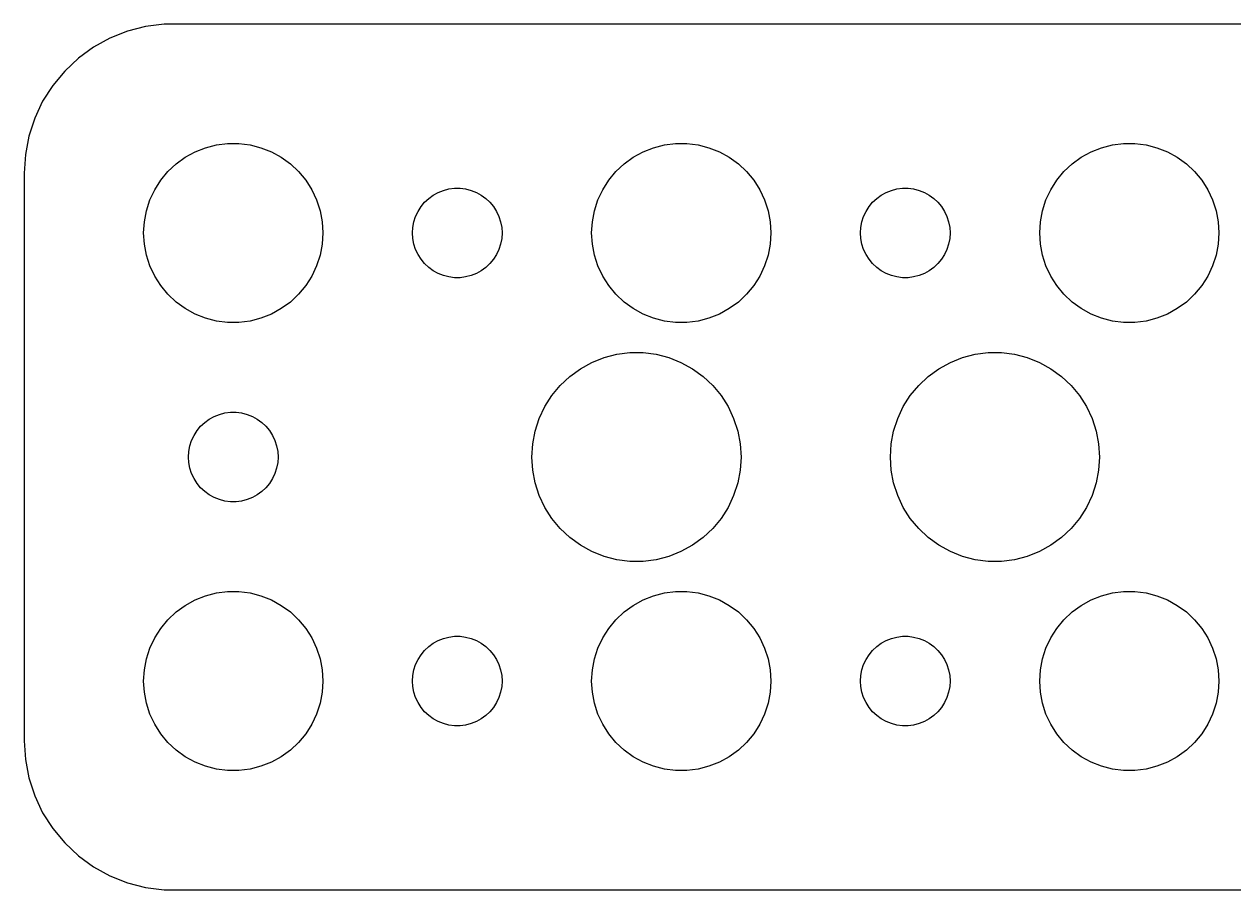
# Model space of a CAD drawing. Header units: metres. Extents: x -44.5 to 44.5, y 24.5 to 53.5.
# Drawn here: x -44.5 to -4, y 24.51 to 53.49 of the extents above; entities that cross this region are included whole.
import ezdxf

# ---------------------------------------------------------------- set-up
doc = ezdxf.new("R2010")
doc.units = ezdxf.units.M

msp = doc.modelspace()

# ---------------------------------------------------------------- linework, layer by layer
for p, q in [((-39.8139, 53.4901), (-40.4369, 53.4114)), ((39.8139, 53.4901), (-39.8139, 53.4901)), ((-41.0451, 53.2553), (-41.6289, 53.0241)), ((-40.4369, 53.4114), (-41.0451, 53.2553)), ((-42.1791, 52.7216), (-42.6871, 52.3526)), ((-41.6289, 53.0241), (-42.1791, 52.7216)), ((-42.6871, 52.3526), (-43.1448, 51.9227)), ((-43.1448, 51.9227), (-43.5451, 51.4389)), ((-43.5451, 51.4389), (-43.8815, 50.9088)), ((-43.8815, 50.9088), (-44.1489, 50.3406)), ((-44.1489, 50.3406), (-44.3429, 49.7434)), ((-44.3429, 49.7434), (-44.4606, 49.1267)), ((-38.427, 49.3532), (-38.0621, 49.4469)), ((-38.0621, 49.4469), (-37.6884, 49.4941)), ((-37.6884, 49.4941), (-37.3116, 49.4941)), ((-37.3116, 49.4941), (-36.9379, 49.4469)), ((-36.9379, 49.4469), (-36.5729, 49.3532)), ((-23.427, 49.3532), (-23.0621, 49.4469)), ((-23.0621, 49.4469), (-22.6884, 49.4941)), ((-22.6884, 49.4941), (-22.3116, 49.4941)), ((-22.3116, 49.4941), (-21.9379, 49.4469)), ((-21.9379, 49.4469), (-21.5729, 49.3532)), ((-8.42705, 49.3532), (-8.06213, 49.4469)), ((-8.06213, 49.4469), (-7.68837, 49.4941)), ((-7.68837, 49.4941), (-7.31161, 49.4941)), ((-7.31161, 49.4941), (-6.93785, 49.4469)), ((-6.93785, 49.4469), (-6.57294, 49.3532)), ((-44.4606, 49.1267), (-44.5, 48.5)), ((-39.4123, 48.8115), (-39.1075, 49.033)), ((-39.1075, 49.033), (-38.7773, 49.2145)), ((-38.7773, 49.2145), (-38.427, 49.3532)), ((-36.5729, 49.3532), (-36.2227, 49.2145)), ((-36.2227, 49.2145), (-35.8925, 49.033)), ((-35.8925, 49.033), (-35.5877, 48.8115)), ((-24.4123, 48.8115), (-24.1075, 49.033)), ((-24.1075, 49.033), (-23.7773, 49.2145)), ((-23.7773, 49.2145), (-23.427, 49.3532)), ((-21.5729, 49.3532), (-21.2227, 49.2145)), ((-21.2227, 49.2145), (-20.8925, 49.033)), ((-20.8925, 49.033), (-20.5877, 48.8115)), ((-9.41226, 48.8115), (-9.10747, 49.033)), ((-9.10747, 49.033), (-8.77733, 49.2145)), ((-8.77733, 49.2145), (-8.42705, 49.3532)), ((-6.57294, 49.3532), (-6.22266, 49.2145)), ((-6.22266, 49.2145), (-5.89252, 49.033)), ((-5.89252, 49.033), (-5.58772, 48.8115)), ((-39.6869, 48.5536), (-39.4123, 48.8115)), ((-35.5877, 48.8115), (-35.3131, 48.5536)), ((-24.6869, 48.5536), (-24.4123, 48.8115)), ((-20.5877, 48.8115), (-20.3131, 48.5536)), ((-9.6869, 48.5536), (-9.41226, 48.8115)), ((-5.58772, 48.8115), (-5.31308, 48.5536)), ((-44.5, 48.5), (-44.5, 29.5)), ((-40.1289, 47.9453), (-39.927, 48.2634)), ((-39.927, 48.2634), (-39.6869, 48.5536)), ((-35.3131, 48.5536), (-35.0729, 48.2634)), ((-35.0729, 48.2634), (-34.8711, 47.9453)), ((-25.1289, 47.9453), (-24.927, 48.2634)), ((-24.927, 48.2634), (-24.6869, 48.5536)), ((-20.3131, 48.5536), (-20.0729, 48.2634)), ((-20.0729, 48.2634), (-19.8711, 47.9453)), ((-10.1289, 47.9453), (-9.92705, 48.2634)), ((-9.92705, 48.2634), (-9.6869, 48.5536)), ((-5.31308, 48.5536), (-5.07294, 48.2634)), ((-5.07294, 48.2634), (-4.87108, 47.9453)), ((-40.2893, 47.6044), (-40.1289, 47.9453)), ((-34.8711, 47.9453), (-34.7107, 47.6044)), ((-30.8037, 47.7665), (-30.6387, 47.8572)), ((-30.6387, 47.8572), (-30.4635, 47.9266)), ((-30.4635, 47.9266), (-30.2811, 47.9734)), ((-30.2811, 47.9734), (-30.0942, 47.997)), ((-30.0942, 47.997), (-29.9058, 47.997)), ((-29.9058, 47.997), (-29.7189, 47.9734)), ((-29.7189, 47.9734), (-29.5365, 47.9266)), ((-29.5365, 47.9266), (-29.3613, 47.8572)), ((-29.3613, 47.8572), (-29.1963, 47.7665)), ((-25.2893, 47.6044), (-25.1289, 47.9453)), ((-19.8711, 47.9453), (-19.7107, 47.6044)), ((-15.8037, 47.7665), (-15.6387, 47.8572)), ((-15.6387, 47.8572), (-15.4635, 47.9266)), ((-15.4635, 47.9266), (-15.2811, 47.9734)), ((-15.2811, 47.9734), (-15.0942, 47.997)), ((-15.0942, 47.997), (-14.9058, 47.997)), ((-14.9058, 47.997), (-14.7189, 47.9734)), ((-14.7189, 47.9734), (-14.5365, 47.9266)), ((-14.5365, 47.9266), (-14.3613, 47.8572)), ((-14.3613, 47.8572), (-14.1963, 47.7665)), ((-10.2893, 47.6044), (-10.1289, 47.9453)), ((-4.87108, 47.9453), (-4.71066, 47.6044)), ((-40.4057, 47.2461), (-40.2893, 47.6044)), ((-34.7107, 47.6044), (-34.5942, 47.2461)), ((-31.2135, 47.3817), (-31.0934, 47.5268)), ((-31.0934, 47.5268), (-30.9561, 47.6558)), ((-30.9561, 47.6558), (-30.8037, 47.7665)), ((-29.1963, 47.7665), (-29.0439, 47.6558)), ((-29.0439, 47.6558), (-28.9065, 47.5268)), ((-28.9065, 47.5268), (-28.7865, 47.3817)), ((-25.4057, 47.2461), (-25.2893, 47.6044)), ((-19.7107, 47.6044), (-19.5942, 47.2461)), ((-16.2135, 47.3817), (-16.0934, 47.5268)), ((-16.0934, 47.5268), (-15.9561, 47.6558)), ((-15.9561, 47.6558), (-15.8037, 47.7665)), ((-14.1963, 47.7665), (-14.0439, 47.6558)), ((-14.0439, 47.6558), (-13.9065, 47.5268)), ((-13.9065, 47.5268), (-13.7865, 47.3817)), ((-10.4057, 47.2461), (-10.2893, 47.6044)), ((-4.71066, 47.6044), (-4.59424, 47.2461)), ((-40.4763, 46.876), (-40.4057, 47.2461)), ((-34.5942, 47.2461), (-34.5237, 46.876)), ((-31.4529, 46.873), (-31.3947, 47.0522)), ((-31.3947, 47.0522), (-31.3145, 47.2226)), ((-31.3145, 47.2226), (-31.2135, 47.3817)), ((-28.7865, 47.3817), (-28.6855, 47.2226)), ((-28.6855, 47.2226), (-28.6053, 47.0522)), ((-28.6053, 47.0522), (-28.5471, 46.873)), ((-25.4763, 46.876), (-25.4057, 47.2461)), ((-19.5942, 47.2461), (-19.5237, 46.876)), ((-16.4529, 46.873), (-16.3947, 47.0522)), ((-16.3947, 47.0522), (-16.3145, 47.2226)), ((-16.3145, 47.2226), (-16.2135, 47.3817)), ((-13.7865, 47.3817), (-13.6855, 47.2226)), ((-13.6855, 47.2226), (-13.6053, 47.0522)), ((-13.6053, 47.0522), (-13.5471, 46.873)), ((-10.4763, 46.876), (-10.4057, 47.2461)), ((-4.59424, 47.2461), (-4.52365, 46.876)), ((-40.5, 46.5), (-40.4763, 46.876)), ((-34.5237, 46.876), (-34.5, 46.5)), ((-31.5, 46.5), (-31.4882, 46.688)), ((-31.4882, 46.688), (-31.4529, 46.873)), ((-28.5471, 46.873), (-28.5118, 46.688)), ((-28.5118, 46.688), (-28.5, 46.5)), ((-25.5, 46.5), (-25.4763, 46.876)), ((-19.5237, 46.876), (-19.5, 46.5)), ((-16.5, 46.5), (-16.4882, 46.688)), ((-16.4882, 46.688), (-16.4529, 46.873)), ((-13.5471, 46.873), (-13.5118, 46.688)), ((-13.5118, 46.688), (-13.5, 46.5)), ((-10.5, 46.5), (-10.4763, 46.876)), ((-4.52365, 46.876), (-4.5, 46.5)), ((-40.4763, 46.124), (-40.5, 46.5)), ((-34.5, 46.5), (-34.5237, 46.124)), ((-31.4882, 46.312), (-31.5, 46.5)), ((-31.4529, 46.127), (-31.4882, 46.312)), ((-28.5118, 46.312), (-28.5471, 46.127)), ((-28.5, 46.5), (-28.5118, 46.312)), ((-25.4763, 46.124), (-25.5, 46.5)), ((-19.5, 46.5), (-19.5237, 46.124)), ((-16.4882, 46.312), (-16.5, 46.5)), ((-16.4529, 46.127), (-16.4882, 46.312)), ((-13.5118, 46.312), (-13.5471, 46.127)), ((-13.5, 46.5), (-13.5118, 46.312)), ((-10.4763, 46.124), (-10.5, 46.5)), ((-4.5, 46.5), (-4.52365, 46.124)), ((-40.4057, 45.7539), (-40.4763, 46.124)), ((-34.5237, 46.124), (-34.5942, 45.7539)), ((-31.3947, 45.9478), (-31.4529, 46.127)), ((-31.3145, 45.7774), (-31.3947, 45.9478)), ((-31.2135, 45.6183), (-31.3145, 45.7774)), ((-28.6855, 45.7774), (-28.7865, 45.6183)), ((-28.6053, 45.9478), (-28.6855, 45.7774)), ((-28.5471, 46.127), (-28.6053, 45.9478)), ((-25.4057, 45.7539), (-25.4763, 46.124)), ((-19.5237, 46.124), (-19.5942, 45.7539)), ((-16.3947, 45.9478), (-16.4529, 46.127)), ((-16.3145, 45.7774), (-16.3947, 45.9478)), ((-16.2135, 45.6183), (-16.3145, 45.7774)), ((-13.6855, 45.7774), (-13.7865, 45.6183)), ((-13.6053, 45.9478), (-13.6855, 45.7774)), ((-13.5471, 46.127), (-13.6053, 45.9478)), ((-10.4057, 45.7539), (-10.4763, 46.124)), ((-4.52365, 46.124), (-4.59424, 45.7539)), ((-40.2893, 45.3956), (-40.4057, 45.7539)), ((-40.1289, 45.0547), (-40.2893, 45.3956)), ((-34.7107, 45.3956), (-34.8711, 45.0547)), ((-34.5942, 45.7539), (-34.7107, 45.3956)), ((-31.0934, 45.4732), (-31.2135, 45.6183)), ((-30.9561, 45.3442), (-31.0934, 45.4732)), ((-28.9065, 45.4732), (-29.0439, 45.3442)), ((-28.7865, 45.6183), (-28.9065, 45.4732)), ((-25.2893, 45.3956), (-25.4057, 45.7539)), ((-25.1289, 45.0547), (-25.2893, 45.3956)), ((-19.7107, 45.3956), (-19.8711, 45.0547)), ((-19.5942, 45.7539), (-19.7107, 45.3956)), ((-16.0934, 45.4732), (-16.2135, 45.6183)), ((-15.9561, 45.3442), (-16.0934, 45.4732)), ((-13.9065, 45.4732), (-14.0439, 45.3442)), ((-13.7865, 45.6183), (-13.9065, 45.4732)), ((-10.2893, 45.3956), (-10.4057, 45.7539)), ((-10.1289, 45.0547), (-10.2893, 45.3956)), ((-4.71066, 45.3956), (-4.87108, 45.0547)), ((-4.59424, 45.7539), (-4.71066, 45.3956)), ((-39.927, 44.7366), (-40.1289, 45.0547)), ((-34.8711, 45.0547), (-35.0729, 44.7366)), ((-30.8037, 45.2335), (-30.9561, 45.3442)), ((-30.6387, 45.1427), (-30.8037, 45.2335)), ((-30.4635, 45.0734), (-30.6387, 45.1427)), ((-30.2811, 45.0266), (-30.4635, 45.0734)), ((-30.0942, 45.0029), (-30.2811, 45.0266)), ((-29.9058, 45.0029), (-30.0942, 45.0029)), ((-29.7189, 45.0266), (-29.9058, 45.0029)), ((-29.5365, 45.0734), (-29.7189, 45.0266)), ((-29.3613, 45.1427), (-29.5365, 45.0734)), ((-29.1963, 45.2335), (-29.3613, 45.1427)), ((-29.0439, 45.3442), (-29.1963, 45.2335)), ((-24.927, 44.7366), (-25.1289, 45.0547)), ((-19.8711, 45.0547), (-20.0729, 44.7366)), ((-15.8037, 45.2335), (-15.9561, 45.3442)), ((-15.6387, 45.1427), (-15.8037, 45.2335)), ((-15.4635, 45.0734), (-15.6387, 45.1427)), ((-15.2811, 45.0266), (-15.4635, 45.0734)), ((-15.0942, 45.0029), (-15.2811, 45.0266)), ((-14.9058, 45.0029), (-15.0942, 45.0029)), ((-14.7189, 45.0266), (-14.9058, 45.0029)), ((-14.5365, 45.0734), (-14.7189, 45.0266)), ((-14.3613, 45.1427), (-14.5365, 45.0734)), ((-14.1963, 45.2335), (-14.3613, 45.1427)), ((-14.0439, 45.3442), (-14.1963, 45.2335)), ((-9.92705, 44.7366), (-10.1289, 45.0547)), ((-4.87108, 45.0547), (-5.07294, 44.7366)), ((-39.6869, 44.4464), (-39.927, 44.7366)), ((-35.0729, 44.7366), (-35.3131, 44.4464)), ((-24.6869, 44.4464), (-24.927, 44.7366)), ((-20.0729, 44.7366), (-20.3131, 44.4464)), ((-9.6869, 44.4464), (-9.92705, 44.7366)), ((-5.07294, 44.7366), (-5.31308, 44.4464)), ((-39.4123, 44.1884), (-39.6869, 44.4464)), ((-39.1075, 43.967), (-39.4123, 44.1884)), ((-35.5877, 44.1884), (-35.8925, 43.967)), ((-35.3131, 44.4464), (-35.5877, 44.1884)), ((-24.4123, 44.1884), (-24.6869, 44.4464)), ((-24.1075, 43.967), (-24.4123, 44.1884)), ((-20.5877, 44.1884), (-20.8925, 43.967)), ((-20.3131, 44.4464), (-20.5877, 44.1884)), ((-9.41226, 44.1884), (-9.6869, 44.4464)), ((-9.10747, 43.967), (-9.41226, 44.1884)), ((-5.58772, 44.1884), (-5.89252, 43.967)), ((-5.31308, 44.4464), (-5.58772, 44.1884)), ((-38.7773, 43.7855), (-39.1075, 43.967)), ((-38.427, 43.6468), (-38.7773, 43.7855)), ((-36.2227, 43.7855), (-36.5729, 43.6468)), ((-35.8925, 43.967), (-36.2227, 43.7855)), ((-23.7773, 43.7855), (-24.1075, 43.967)), ((-23.427, 43.6468), (-23.7773, 43.7855)), ((-21.2227, 43.7855), (-21.5729, 43.6468)), ((-20.8925, 43.967), (-21.2227, 43.7855)), ((-8.77733, 43.7855), (-9.10747, 43.967)), ((-8.42705, 43.6468), (-8.77733, 43.7855)), ((-6.22266, 43.7855), (-6.57294, 43.6468)), ((-5.89252, 43.967), (-6.22266, 43.7855)), ((-38.0621, 43.5531), (-38.427, 43.6468)), ((-37.6884, 43.5059), (-38.0621, 43.5531)), ((-37.3116, 43.5059), (-37.6884, 43.5059)), ((-36.9379, 43.5531), (-37.3116, 43.5059)), ((-36.5729, 43.6468), (-36.9379, 43.5531)), ((-23.0621, 43.5531), (-23.427, 43.6468)), ((-22.6884, 43.5059), (-23.0621, 43.5531)), ((-22.3116, 43.5059), (-22.6884, 43.5059)), ((-21.9379, 43.5531), (-22.3116, 43.5059)), ((-21.5729, 43.6468), (-21.9379, 43.5531)), ((-8.06213, 43.5531), (-8.42705, 43.6468)), ((-7.68837, 43.5059), (-8.06213, 43.5531)), ((-7.31161, 43.5059), (-7.68837, 43.5059)), ((-6.93785, 43.5531), (-7.31161, 43.5059)), ((-6.57294, 43.6468), (-6.93785, 43.5531)), ((-25.8754, 41.9551), (-25.4902, 42.1669)), ((-25.4902, 42.1669), (-25.0816, 42.3287)), ((-25.0816, 42.3287), (-24.6558, 42.438)), ((-24.6558, 42.438), (-24.2198, 42.4931)), ((-24.2198, 42.4931), (-23.7802, 42.4931)), ((-23.7802, 42.4931), (-23.3442, 42.438)), ((-23.3442, 42.438), (-22.9184, 42.3287)), ((-22.9184, 42.3287), (-22.5098, 42.1669)), ((-22.5098, 42.1669), (-22.1246, 41.9551)), ((-13.8754, 41.9551), (-13.4902, 42.1669)), ((-13.4902, 42.1669), (-13.0816, 42.3287)), ((-13.0816, 42.3287), (-12.6558, 42.438)), ((-12.6558, 42.438), (-12.2198, 42.4931)), ((-12.2198, 42.4931), (-11.7802, 42.4931)), ((-11.7802, 42.4931), (-11.3442, 42.438)), ((-11.3442, 42.438), (-10.9184, 42.3287)), ((-10.9184, 42.3287), (-10.5098, 42.1669)), ((-10.5098, 42.1669), (-10.1246, 41.9551)), ((-26.231, 41.6968), (-25.8754, 41.9551)), ((-22.1246, 41.9551), (-21.769, 41.6968)), ((-14.231, 41.6968), (-13.8754, 41.9551)), ((-10.1246, 41.9551), (-9.76901, 41.6968)), ((-26.8316, 41.0572), (-26.5514, 41.3959)), ((-26.5514, 41.3959), (-26.231, 41.6968)), ((-21.769, 41.6968), (-21.4486, 41.3959)), ((-21.4486, 41.3959), (-21.1684, 41.0572)), ((-14.8316, 41.0572), (-14.5514, 41.3959)), ((-14.5514, 41.3959), (-14.231, 41.6968)), ((-9.76901, 41.6968), (-9.44861, 41.3959)), ((-9.44861, 41.3959), (-9.16843, 41.0572)), ((-27.0671, 40.6861), (-26.8316, 41.0572)), ((-21.1684, 41.0572), (-20.9329, 40.6861)), ((-15.0671, 40.6861), (-14.8316, 41.0572)), ((-9.16843, 41.0572), (-8.93292, 40.6861)), ((-27.2542, 40.2884), (-27.0671, 40.6861)), ((-20.9329, 40.6861), (-20.7458, 40.2884)), ((-15.2542, 40.2884), (-15.0671, 40.6861)), ((-8.93292, 40.6861), (-8.74577, 40.2884)), ((-38.5934, 40.0268), (-38.4561, 40.1558)), ((-38.4561, 40.1558), (-38.3037, 40.2665)), ((-38.3037, 40.2665), (-38.1387, 40.3572)), ((-38.1387, 40.3572), (-37.9635, 40.4266)), ((-37.9635, 40.4266), (-37.7811, 40.4734)), ((-37.7811, 40.4734), (-37.5942, 40.497)), ((-37.5942, 40.497), (-37.4058, 40.497)), ((-37.4058, 40.497), (-37.2189, 40.4734)), ((-37.2189, 40.4734), (-37.0365, 40.4266)), ((-37.0365, 40.4266), (-36.8613, 40.3572)), ((-36.8613, 40.3572), (-36.6963, 40.2665)), ((-36.6963, 40.2665), (-36.5439, 40.1558)), ((-36.5439, 40.1558), (-36.4065, 40.0268)), ((-27.39, 39.8704), (-27.2542, 40.2884)), ((-20.7458, 40.2884), (-20.61, 39.8704)), ((-15.39, 39.8704), (-15.2542, 40.2884)), ((-8.74577, 40.2884), (-8.60995, 39.8704)), ((-38.8947, 39.5522), (-38.8145, 39.7226)), ((-38.8145, 39.7226), (-38.7135, 39.8817)), ((-38.7135, 39.8817), (-38.5934, 40.0268)), ((-36.4065, 40.0268), (-36.2865, 39.8817)), ((-36.2865, 39.8817), (-36.1855, 39.7226)), ((-36.1855, 39.7226), (-36.1053, 39.5522)), ((-27.4724, 39.4387), (-27.39, 39.8704)), ((-20.61, 39.8704), (-20.5276, 39.4387)), ((-15.4724, 39.4387), (-15.39, 39.8704)), ((-8.60995, 39.8704), (-8.52759, 39.4387)), ((-38.9882, 39.188), (-38.9529, 39.373)), ((-38.9529, 39.373), (-38.8947, 39.5522)), ((-36.1053, 39.5522), (-36.0471, 39.373)), ((-36.0471, 39.373), (-36.0118, 39.188)), ((-27.5, 39), (-27.4724, 39.4387)), ((-20.5276, 39.4387), (-20.5, 39)), ((-15.5, 39), (-15.4724, 39.4387)), ((-8.52759, 39.4387), (-8.5, 39)), ((-39, 39), (-38.9882, 39.188)), ((-38.9882, 38.812), (-39, 39)), ((-36.0118, 39.188), (-36, 39)), ((-36, 39), (-36.0118, 38.812)), ((-27.4724, 38.5613), (-27.5, 39)), ((-20.5, 39), (-20.5276, 38.5613)), ((-15.4724, 38.5613), (-15.5, 39)), ((-8.5, 39), (-8.52759, 38.5613)), ((-38.9529, 38.627), (-38.9882, 38.812)), ((-38.8947, 38.4478), (-38.9529, 38.627)), ((-36.0471, 38.627), (-36.1053, 38.4478)), ((-36.0118, 38.812), (-36.0471, 38.627)), ((-27.39, 38.1296), (-27.4724, 38.5613)), ((-20.5276, 38.5613), (-20.61, 38.1296)), ((-15.39, 38.1296), (-15.4724, 38.5613)), ((-8.52759, 38.5613), (-8.60995, 38.1296)), ((-38.8145, 38.2774), (-38.8947, 38.4478)), ((-38.7135, 38.1183), (-38.8145, 38.2774)), ((-38.5934, 37.9732), (-38.7135, 38.1183)), ((-36.2865, 38.1183), (-36.4065, 37.9732)), ((-36.1855, 38.2774), (-36.2865, 38.1183)), ((-36.1053, 38.4478), (-36.1855, 38.2774)), ((-27.2542, 37.7116), (-27.39, 38.1296)), ((-20.61, 38.1296), (-20.7458, 37.7116)), ((-15.2542, 37.7116), (-15.39, 38.1296)), ((-8.60995, 38.1296), (-8.74577, 37.7116)), ((-38.4561, 37.8442), (-38.5934, 37.9732)), ((-38.3037, 37.7335), (-38.4561, 37.8442)), ((-38.1387, 37.6428), (-38.3037, 37.7335)), ((-36.6963, 37.7335), (-36.8613, 37.6428)), ((-36.5439, 37.8442), (-36.6963, 37.7335)), ((-36.4065, 37.9732), (-36.5439, 37.8442)), ((-27.0671, 37.3139), (-27.2542, 37.7116)), ((-20.7458, 37.7116), (-20.9329, 37.3139)), ((-15.0671, 37.3139), (-15.2542, 37.7116)), ((-8.74577, 37.7116), (-8.93292, 37.3139)), ((-37.9635, 37.5734), (-38.1387, 37.6428)), ((-37.7811, 37.5266), (-37.9635, 37.5734)), ((-37.5942, 37.503), (-37.7811, 37.5266)), ((-37.4058, 37.503), (-37.5942, 37.503)), ((-37.2189, 37.5266), (-37.4058, 37.503)), ((-37.0365, 37.5734), (-37.2189, 37.5266)), ((-36.8613, 37.6428), (-37.0365, 37.5734)), ((-26.8316, 36.9428), (-27.0671, 37.3139)), ((-20.9329, 37.3139), (-21.1684, 36.9428)), ((-14.8316, 36.9428), (-15.0671, 37.3139)), ((-8.93292, 37.3139), (-9.16843, 36.9428)), ((-26.5514, 36.6041), (-26.8316, 36.9428)), ((-21.1684, 36.9428), (-21.4486, 36.6041)), ((-14.5514, 36.6041), (-14.8316, 36.9428)), ((-9.16843, 36.9428), (-9.44861, 36.6041)), ((-26.231, 36.3032), (-26.5514, 36.6041)), ((-21.4486, 36.6041), (-21.769, 36.3032)), ((-14.231, 36.3032), (-14.5514, 36.6041)), ((-9.44861, 36.6041), (-9.76901, 36.3032)), ((-25.8754, 36.0449), (-26.231, 36.3032)), ((-21.769, 36.3032), (-22.1246, 36.0449)), ((-13.8754, 36.0449), (-14.231, 36.3032)), ((-9.76901, 36.3032), (-10.1246, 36.0449)), ((-25.4902, 35.8331), (-25.8754, 36.0449)), ((-25.0816, 35.6713), (-25.4902, 35.8331)), ((-24.6558, 35.562), (-25.0816, 35.6713)), ((-22.9184, 35.6713), (-23.3442, 35.562)), ((-22.5098, 35.8331), (-22.9184, 35.6713)), ((-22.1246, 36.0449), (-22.5098, 35.8331)), ((-13.4902, 35.8331), (-13.8754, 36.0449)), ((-13.0816, 35.6713), (-13.4902, 35.8331)), ((-12.6558, 35.562), (-13.0816, 35.6713)), ((-10.9184, 35.6713), (-11.3442, 35.562)), ((-10.5098, 35.8331), (-10.9184, 35.6713)), ((-10.1246, 36.0449), (-10.5098, 35.8331)), ((-24.2198, 35.5069), (-24.6558, 35.562)), ((-23.7802, 35.5069), (-24.2198, 35.5069)), ((-23.3442, 35.562), (-23.7802, 35.5069)), ((-12.2198, 35.5069), (-12.6558, 35.562)), ((-11.7802, 35.5069), (-12.2198, 35.5069)), ((-11.3442, 35.562), (-11.7802, 35.5069)), ((-38.427, 34.3532), (-38.0621, 34.4469)), ((-38.0621, 34.4469), (-37.6884, 34.4941)), ((-37.6884, 34.4941), (-37.3116, 34.4941)), ((-37.3116, 34.4941), (-36.9379, 34.4469)), ((-36.9379, 34.4469), (-36.5729, 34.3532)), ((-23.427, 34.3532), (-23.0621, 34.4469)), ((-23.0621, 34.4469), (-22.6884, 34.4941)), ((-22.6884, 34.4941), (-22.3116, 34.4941)), ((-22.3116, 34.4941), (-21.9379, 34.4469)), ((-21.9379, 34.4469), (-21.5729, 34.3532)), ((-8.42705, 34.3532), (-8.06213, 34.4469)), ((-8.06213, 34.4469), (-7.68837, 34.4941)), ((-7.68837, 34.4941), (-7.31161, 34.4941)), ((-7.31161, 34.4941), (-6.93785, 34.4469)), ((-6.93785, 34.4469), (-6.57294, 34.3532)), ((-39.4123, 33.8116), (-39.1075, 34.033)), ((-39.1075, 34.033), (-38.7773, 34.2145)), ((-38.7773, 34.2145), (-38.427, 34.3532)), ((-36.5729, 34.3532), (-36.2227, 34.2145)), ((-36.2227, 34.2145), (-35.8925, 34.033)), ((-35.8925, 34.033), (-35.5877, 33.8116)), ((-24.4123, 33.8116), (-24.1075, 34.033)), ((-24.1075, 34.033), (-23.7773, 34.2145)), ((-23.7773, 34.2145), (-23.427, 34.3532)), ((-21.5729, 34.3532), (-21.2227, 34.2145)), ((-21.2227, 34.2145), (-20.8925, 34.033)), ((-20.8925, 34.033), (-20.5877, 33.8116)), ((-9.41226, 33.8116), (-9.10747, 34.033)), ((-9.10747, 34.033), (-8.77733, 34.2145)), ((-8.77733, 34.2145), (-8.42705, 34.3532)), ((-6.57294, 34.3532), (-6.22266, 34.2145)), ((-6.22266, 34.2145), (-5.89252, 34.033)), ((-5.89252, 34.033), (-5.58772, 33.8116)), ((-39.6869, 33.5536), (-39.4123, 33.8116)), ((-35.5877, 33.8116), (-35.3131, 33.5536)), ((-24.6869, 33.5536), (-24.4123, 33.8116)), ((-20.5877, 33.8116), (-20.3131, 33.5536)), ((-9.6869, 33.5536), (-9.41226, 33.8116)), ((-5.58772, 33.8116), (-5.31308, 33.5536)), ((-40.1289, 32.9453), (-39.927, 33.2634)), ((-39.927, 33.2634), (-39.6869, 33.5536)), ((-35.3131, 33.5536), (-35.0729, 33.2634)), ((-35.0729, 33.2634), (-34.8711, 32.9453)), ((-25.1289, 32.9453), (-24.927, 33.2634)), ((-24.927, 33.2634), (-24.6869, 33.5536)), ((-20.3131, 33.5536), (-20.0729, 33.2634)), ((-20.0729, 33.2634), (-19.8711, 32.9453)), ((-10.1289, 32.9453), (-9.92705, 33.2634)), ((-9.92705, 33.2634), (-9.6869, 33.5536)), ((-5.31308, 33.5536), (-5.07294, 33.2634)), ((-5.07294, 33.2634), (-4.87108, 32.9453)), ((-40.2893, 32.6044), (-40.1289, 32.9453)), ((-34.8711, 32.9453), (-34.7107, 32.6044)), ((-30.8037, 32.7665), (-30.6387, 32.8573)), ((-30.6387, 32.8573), (-30.4635, 32.9266)), ((-30.4635, 32.9266), (-30.2811, 32.9734)), ((-30.2811, 32.9734), (-30.0942, 32.9971)), ((-30.0942, 32.9971), (-29.9058, 32.9971)), ((-29.9058, 32.9971), (-29.7189, 32.9734)), ((-29.7189, 32.9734), (-29.5365, 32.9266)), ((-29.5365, 32.9266), (-29.3613, 32.8573)), ((-29.3613, 32.8573), (-29.1963, 32.7665)), ((-25.2893, 32.6044), (-25.1289, 32.9453)), ((-19.8711, 32.9453), (-19.7107, 32.6044)), ((-15.8037, 32.7665), (-15.6387, 32.8573)), ((-15.6387, 32.8573), (-15.4635, 32.9266)), ((-15.4635, 32.9266), (-15.2811, 32.9734)), ((-15.2811, 32.9734), (-15.0942, 32.9971)), ((-15.0942, 32.9971), (-14.9058, 32.9971)), ((-14.9058, 32.9971), (-14.7189, 32.9734)), ((-14.7189, 32.9734), (-14.5365, 32.9266)), ((-14.5365, 32.9266), (-14.3613, 32.8573)), ((-14.3613, 32.8573), (-14.1963, 32.7665)), ((-10.2893, 32.6044), (-10.1289, 32.9453)), ((-4.87108, 32.9453), (-4.71066, 32.6044)), ((-40.4057, 32.2461), (-40.2893, 32.6044)), ((-34.7107, 32.6044), (-34.5942, 32.2461)), ((-31.2135, 32.3817), (-31.0934, 32.5268)), ((-31.0934, 32.5268), (-30.9561, 32.6558)), ((-30.9561, 32.6558), (-30.8037, 32.7665)), ((-29.1963, 32.7665), (-29.0439, 32.6558)), ((-29.0439, 32.6558), (-28.9065, 32.5268)), ((-28.9065, 32.5268), (-28.7865, 32.3817)), ((-25.4057, 32.2461), (-25.2893, 32.6044)), ((-19.7107, 32.6044), (-19.5942, 32.2461)), ((-16.2135, 32.3817), (-16.0934, 32.5268)), ((-16.0934, 32.5268), (-15.9561, 32.6558)), ((-15.9561, 32.6558), (-15.8037, 32.7665)), ((-14.1963, 32.7665), (-14.0439, 32.6558)), ((-14.0439, 32.6558), (-13.9065, 32.5268)), ((-13.9065, 32.5268), (-13.7865, 32.3817)), ((-10.4057, 32.2461), (-10.2893, 32.6044)), ((-4.71066, 32.6044), (-4.59424, 32.2461)), ((-40.4763, 31.876), (-40.4057, 32.2461)), ((-34.5942, 32.2461), (-34.5237, 31.876)), ((-31.4529, 31.873), (-31.3947, 32.0522)), ((-31.3947, 32.0522), (-31.3145, 32.2226)), ((-31.3145, 32.2226), (-31.2135, 32.3817)), ((-28.7865, 32.3817), (-28.6855, 32.2226)), ((-28.6855, 32.2226), (-28.6053, 32.0522)), ((-28.6053, 32.0522), (-28.5471, 31.873)), ((-25.4763, 31.876), (-25.4057, 32.2461)), ((-19.5942, 32.2461), (-19.5237, 31.876)), ((-16.4529, 31.873), (-16.3947, 32.0522)), ((-16.3947, 32.0522), (-16.3145, 32.2226)), ((-16.3145, 32.2226), (-16.2135, 32.3817)), ((-13.7865, 32.3817), (-13.6855, 32.2226)), ((-13.6855, 32.2226), (-13.6053, 32.0522)), ((-13.6053, 32.0522), (-13.5471, 31.873)), ((-10.4763, 31.876), (-10.4057, 32.2461)), ((-4.59424, 32.2461), (-4.52365, 31.876)), ((-40.5, 31.5), (-40.4763, 31.876)), ((-34.5237, 31.876), (-34.5, 31.5)), ((-31.5, 31.5), (-31.4882, 31.688)), ((-31.4882, 31.688), (-31.4529, 31.873)), ((-28.5471, 31.873), (-28.5118, 31.688)), ((-28.5118, 31.688), (-28.5, 31.5)), ((-25.5, 31.5), (-25.4763, 31.876)), ((-19.5237, 31.876), (-19.5, 31.5)), ((-16.5, 31.5), (-16.4882, 31.688)), ((-16.4882, 31.688), (-16.4529, 31.873)), ((-13.5471, 31.873), (-13.5118, 31.688)), ((-13.5118, 31.688), (-13.5, 31.5)), ((-10.5, 31.5), (-10.4763, 31.876)), ((-4.52365, 31.876), (-4.5, 31.5)), ((-40.4763, 31.124), (-40.5, 31.5)), ((-34.5, 31.5), (-34.5237, 31.124)), ((-31.4882, 31.312), (-31.5, 31.5)), ((-31.4529, 31.127), (-31.4882, 31.312)), ((-28.5118, 31.312), (-28.5471, 31.127)), ((-28.5, 31.5), (-28.5118, 31.312)), ((-25.4763, 31.124), (-25.5, 31.5)), ((-19.5, 31.5), (-19.5237, 31.124)), ((-16.4882, 31.312), (-16.5, 31.5)), ((-16.4529, 31.127), (-16.4882, 31.312)), ((-13.5118, 31.312), (-13.5471, 31.127)), ((-13.5, 31.5), (-13.5118, 31.312)), ((-10.4763, 31.124), (-10.5, 31.5)), ((-4.5, 31.5), (-4.52365, 31.124)), ((-40.4057, 30.7539), (-40.4763, 31.124)), ((-34.5237, 31.124), (-34.5942, 30.7539)), ((-31.3947, 30.9478), (-31.4529, 31.127)), ((-31.3145, 30.7774), (-31.3947, 30.9478)), ((-28.6053, 30.9478), (-28.6855, 30.7774)), ((-28.5471, 31.127), (-28.6053, 30.9478)), ((-25.4057, 30.7539), (-25.4763, 31.124)), ((-19.5237, 31.124), (-19.5942, 30.7539)), ((-16.3947, 30.9478), (-16.4529, 31.127)), ((-16.3145, 30.7774), (-16.3947, 30.9478)), ((-13.6053, 30.9478), (-13.6855, 30.7774)), ((-13.5471, 31.127), (-13.6053, 30.9478)), ((-10.4057, 30.7539), (-10.4763, 31.124)), ((-4.52365, 31.124), (-4.59424, 30.7539)), ((-40.2893, 30.3956), (-40.4057, 30.7539)), ((-40.1289, 30.0547), (-40.2893, 30.3956)), ((-34.7107, 30.3956), (-34.8711, 30.0547)), ((-34.5942, 30.7539), (-34.7107, 30.3956)), ((-31.2135, 30.6183), (-31.3145, 30.7774)), ((-31.0934, 30.4732), (-31.2135, 30.6183)), ((-30.9561, 30.3442), (-31.0934, 30.4732)), ((-28.9065, 30.4732), (-29.0439, 30.3442)), ((-28.7865, 30.6183), (-28.9065, 30.4732)), ((-28.6855, 30.7774), (-28.7865, 30.6183)), ((-25.2893, 30.3956), (-25.4057, 30.7539)), ((-25.1289, 30.0547), (-25.2893, 30.3956)), ((-19.7107, 30.3956), (-19.8711, 30.0547)), ((-19.5942, 30.7539), (-19.7107, 30.3956)), ((-16.2135, 30.6183), (-16.3145, 30.7774)), ((-16.0934, 30.4732), (-16.2135, 30.6183)), ((-15.9561, 30.3442), (-16.0934, 30.4732)), ((-13.9065, 30.4732), (-14.0439, 30.3442)), ((-13.7865, 30.6183), (-13.9065, 30.4732)), ((-13.6855, 30.7774), (-13.7865, 30.6183)), ((-10.2893, 30.3956), (-10.4057, 30.7539)), ((-10.1289, 30.0547), (-10.2893, 30.3956)), ((-4.71066, 30.3956), (-4.87108, 30.0547)), ((-4.59424, 30.7539), (-4.71066, 30.3956)), ((-39.927, 29.7366), (-40.1289, 30.0547)), ((-34.8711, 30.0547), (-35.0729, 29.7366)), ((-30.8037, 30.2335), (-30.9561, 30.3442)), ((-30.6387, 30.1428), (-30.8037, 30.2335)), ((-30.4635, 30.0734), (-30.6387, 30.1428)), ((-30.2811, 30.0266), (-30.4635, 30.0734)), ((-30.0942, 30.003), (-30.2811, 30.0266)), ((-29.9058, 30.003), (-30.0942, 30.003)), ((-29.7189, 30.0266), (-29.9058, 30.003)), ((-29.5365, 30.0734), (-29.7189, 30.0266)), ((-29.3613, 30.1428), (-29.5365, 30.0734)), ((-29.1963, 30.2335), (-29.3613, 30.1428)), ((-29.0439, 30.3442), (-29.1963, 30.2335)), ((-24.927, 29.7366), (-25.1289, 30.0547)), ((-19.8711, 30.0547), (-20.0729, 29.7366)), ((-15.8037, 30.2335), (-15.9561, 30.3442)), ((-15.6387, 30.1428), (-15.8037, 30.2335)), ((-15.4635, 30.0734), (-15.6387, 30.1428)), ((-15.2811, 30.0266), (-15.4635, 30.0734)), ((-15.0942, 30.003), (-15.2811, 30.0266)), ((-14.9058, 30.003), (-15.0942, 30.003)), ((-14.7189, 30.0266), (-14.9058, 30.003)), ((-14.5365, 30.0734), (-14.7189, 30.0266)), ((-14.3613, 30.1428), (-14.5365, 30.0734)), ((-14.1963, 30.2335), (-14.3613, 30.1428)), ((-14.0439, 30.3442), (-14.1963, 30.2335)), ((-9.92705, 29.7366), (-10.1289, 30.0547)), ((-4.87108, 30.0547), (-5.07294, 29.7366)), ((-39.6869, 29.4464), (-39.927, 29.7366)), ((-35.0729, 29.7366), (-35.3131, 29.4464)), ((-24.6869, 29.4464), (-24.927, 29.7366)), ((-20.0729, 29.7366), (-20.3131, 29.4464)), ((-9.6869, 29.4464), (-9.92705, 29.7366)), ((-5.07294, 29.7366), (-5.31308, 29.4464)), ((-44.5, 29.5), (-44.4606, 28.8733)), ((-39.4123, 29.1885), (-39.6869, 29.4464)), ((-39.1075, 28.967), (-39.4123, 29.1885)), ((-35.5877, 29.1885), (-35.8925, 28.967)), ((-35.3131, 29.4464), (-35.5877, 29.1885)), ((-24.4123, 29.1885), (-24.6869, 29.4464)), ((-24.1075, 28.967), (-24.4123, 29.1885)), ((-20.5877, 29.1885), (-20.8925, 28.967)), ((-20.3131, 29.4464), (-20.5877, 29.1885)), ((-9.41226, 29.1885), (-9.6869, 29.4464)), ((-9.10747, 28.967), (-9.41226, 29.1885)), ((-5.58772, 29.1885), (-5.89252, 28.967)), ((-5.31308, 29.4464), (-5.58772, 29.1885)), ((-44.4606, 28.8733), (-44.3429, 28.2566)), ((-38.7773, 28.7855), (-39.1075, 28.967)), ((-38.427, 28.6468), (-38.7773, 28.7855)), ((-36.2227, 28.7855), (-36.5729, 28.6468)), ((-35.8925, 28.967), (-36.2227, 28.7855)), ((-23.7773, 28.7855), (-24.1075, 28.967)), ((-23.427, 28.6468), (-23.7773, 28.7855)), ((-21.2227, 28.7855), (-21.5729, 28.6468)), ((-20.8925, 28.967), (-21.2227, 28.7855)), ((-8.77733, 28.7855), (-9.10747, 28.967)), ((-8.42705, 28.6468), (-8.77733, 28.7855)), ((-6.22266, 28.7855), (-6.57294, 28.6468)), ((-5.89252, 28.967), (-6.22266, 28.7855)), ((-38.0621, 28.5531), (-38.427, 28.6468)), ((-37.6884, 28.5059), (-38.0621, 28.5531)), ((-37.3116, 28.5059), (-37.6884, 28.5059)), ((-36.9379, 28.5531), (-37.3116, 28.5059)), ((-36.5729, 28.6468), (-36.9379, 28.5531)), ((-23.0621, 28.5531), (-23.427, 28.6468)), ((-22.6884, 28.5059), (-23.0621, 28.5531)), ((-22.3116, 28.5059), (-22.6884, 28.5059)), ((-21.9379, 28.5531), (-22.3116, 28.5059)), ((-21.5729, 28.6468), (-21.9379, 28.5531)), ((-8.06213, 28.5531), (-8.42705, 28.6468)), ((-7.68837, 28.5059), (-8.06213, 28.5531)), ((-7.31161, 28.5059), (-7.68837, 28.5059)), ((-6.93785, 28.5531), (-7.31161, 28.5059)), ((-6.57294, 28.6468), (-6.93785, 28.5531)), ((-44.3429, 28.2566), (-44.1489, 27.6594)), ((-44.1489, 27.6594), (-43.8815, 27.0912)), ((-43.8815, 27.0912), (-43.5451, 26.5611)), ((-43.5451, 26.5611), (-43.1448, 26.0773)), ((-43.1448, 26.0773), (-42.6871, 25.6474)), ((-42.6871, 25.6474), (-42.1791, 25.2784)), ((-42.1791, 25.2784), (-41.6289, 24.9759)), ((-41.6289, 24.9759), (-41.0451, 24.7447)), ((-41.0451, 24.7447), (-40.4369, 24.5886)), ((-40.4369, 24.5886), (-39.8139, 24.5099)), ((-39.8139, 24.5099), (39.8139, 24.5099))]:
    msp.add_line(p, q)

doc.saveas('drawing.dxf')
